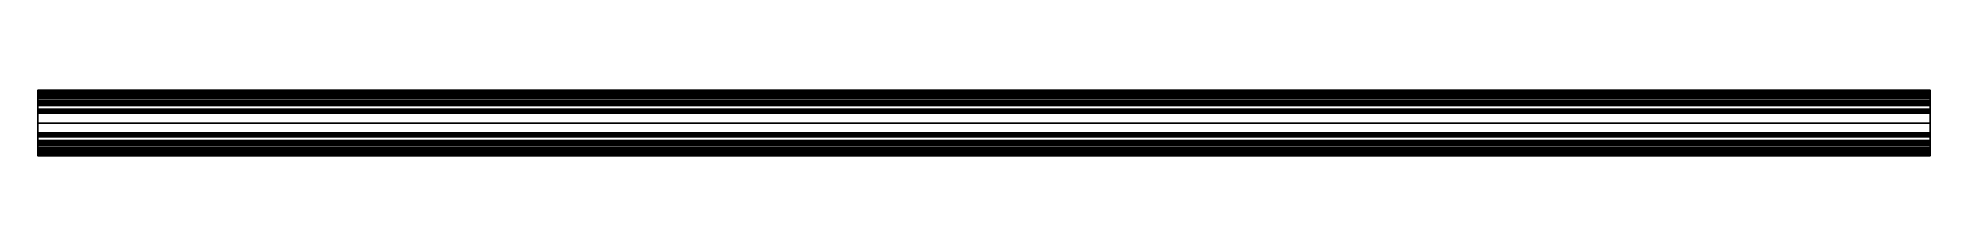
# Model space of a CAD drawing. Extents: x -1000 to 0, y -46 to -11.
import ezdxf

# ---------------------------------------------------------------- set-up
doc = ezdxf.new("R2010")
doc.units = 0
doc.header["$MEASUREMENT"] = 0

msp = doc.modelspace()

# ---------------------------------------------------------------- linework, layer by layer
for points in [[(-1000, -13.4, 2), (-1000, -11.1, 2.1), (-1000, -11.7, 1.3), (-1000, -12.5, 1.2)], [(-1000, -13.9, 2.3), (-1000, -13.4, 2), (-1000, -11.1, 2.1), (-1000, -13.9, 2.3)], [(-1000, -13.7, 8.4), (-1000, -13.7, 31.2), (-1000, -11.1, 31.2), (-1000, -11.1, 2.1)], [(-1000, -11.1, 2.1), (-1000, -13.9, 2.3), (-1000, -13.8, 5.2), (-1000, -13.7, 8.4)], [(-1000, -13.7, 31.2), (-1000, -13.8, 31.8), (-1000, -11.1, 31.8), (-1000, -11.1, 31.2)], [(-1000, -14, 32.1), (-1000, -13.8, 31.8), (-1000, -11.1, 31.8), (-1000, -14.8, 34.2)], [(-1000, -14.8, 34.2), (-1000, -14.5, 34.1), (-1000, -11.1, 34.1), (-1000, -11.1, 31.8)], [(-1000, -11.1, 35.3), (-1000, -11.1, 34.1), (-1000, -14.4, 34.1), (-1000, -14.1, 34.2)], [(-1000, -14.1, 34.2), (-1000, -11.1, 35.3), (-1000, -11.1, 40.5), (-1000, -13.6, 34.6)], [(-1000, -11.1, 40.5), (-1000, -13, 40.6), (-1000, -13.5, 35.3), (-1000, -13.5, 35)], [(-1000, -11.1, 40.5), (-1000, -11.3, 41), (-1000, -12.7, 41), (-1000, -13, 40.6)], [(-1000, -11.1, 2.1), (0, -11.1, 2.1), (0, -11.7, 1.3), (-1000, -11.7, 1.3)], [(-1000, -11.1, 40.5), (0, -11.1, 40.5), (0, -11.1, 2.1), (-1000, -11.1, 2.1)], [(0, -11.1, 40.5), (0, -11.3, 41), (-1000, -11.3, 41), (-1000, -11.1, 40.5)], [(-1000, -11.3, 41), (-1000, -11.8, 41.3), (-1000, -12.2, 41.3), (-1000, -12.7, 41)], [(-1000, -11.3, 41), (-1000, -11.8, 41.3), (0, -11.8, 41.3), (0, -11.3, 41)], [(-1000, -11.7, 1.3), (-1000, -12.5, 1.2), (-1000, -12.1, 1.1), (-1000, -12, 1.1)], [(0, -12, 1.1), (0, -11.7, 1.3), (-1000, -11.7, 1.3), (-1000, -12, 1.1)], [(0, -11.8, 41.3), (0, -12.2, 41.3), (-1000, -12.2, 41.3), (-1000, -11.8, 41.3)], [(0, -12.1, 1.1), (0, -12, 1.1), (-1000, -12, 1.1), (-1000, -12.1, 1.1)], [(0, -12.5, 1.2), (0, -12.1, 1.1), (-1000, -12.1, 1.1), (-1000, -12.5, 1.2)], [(-1000, -12.2, 41.3), (-1000, -12.7, 41), (0, -12.7, 41), (0, -12.2, 41.3)], [(0, -13.4, 2), (0, -12.5, 1.2), (-1000, -12.5, 1.2), (-1000, -13.4, 2)], [(0, -12.7, 41), (0, -13, 40.6), (-1000, -13, 40.6), (-1000, -12.7, 41)], [(-1000, -13, 40.6), (-1000, -13.5, 35.3), (-1000, -13.6, 35.6), (-1000, -13.4, 40.3)], [(-1000, -13, 40.6), (-1000, -13.4, 40.3), (0, -13.4, 40.3), (0, -13, 40.6)], [(-1000, -13.9, 2.3), (-1000, -13.9, 2.1), (-1000, -13.6, 2.1), (-1000, -13.4, 2)], [(-1000, -13.4, 40.3), (-1000, -13.5, 40.2), (-1000, -14.4, 40.2), (-1000, -13.6, 35.6)], [(0, -13.6, 2.1), (0, -13.4, 2), (-1000, -13.4, 2), (-1000, -13.6, 2.1)], [(0, -13.4, 40.3), (0, -13.5, 40.2), (-1000, -13.5, 40.2), (-1000, -13.4, 40.3)], [(0, -13.6, 34.6), (0, -13.5, 35), (-1000, -13.5, 35), (-1000, -13.6, 34.6)], [(-1000, -13.5, 35), (-1000, -13.5, 35.3), (0, -13.5, 35.3), (0, -13.5, 35)], [(0, -13.5, 35.3), (0, -13.6, 35.6), (-1000, -13.6, 35.6), (-1000, -13.5, 35.3)], [(-1000, -13.5, 40.2), (-1000, -14.4, 40.2), (0, -14.4, 40.2), (0, -13.5, 40.2)], [(-1000, -13.6, 35.6), (-1000, -14.4, 40.2), (-1000, -14.6, 40.3), (-1000, -13.9, 36)], [(-1000, -14.1, 34.2), (-1000, -13.6, 34.6), (0, -13.6, 34.6), (0, -14.1, 34.2)], [(0, -13.6, 35.6), (0, -13.9, 36), (-1000, -13.9, 36), (-1000, -13.6, 35.6)], [(0, -13.9, 2.1), (0, -13.6, 2.1), (-1000, -13.6, 2.1), (-1000, -13.9, 2.1)], [(-1000, -14.3, 1.8), (-1000, -14.1, 2), (-1000, -13.7, 8.4), (-1000, -14.1, 5)], [(-1000, -14.1, 2), (-1000, -13.9, 2.1), (-1000, -13.7, 8.4), (-1000, -14.1, 2)], [(-1000, -14.1, 5), (-1000, -13.7, 8.4), (0, -13.7, 8.4), (0, -14.1, 5)], [(0, -13.7, 8.4), (0, -13.7, 31.2), (-1000, -13.7, 31.2), (-1000, -13.7, 8.4)], [(0, -13.7, 31.2), (0, -13.8, 31.8), (-1000, -13.8, 31.8), (-1000, -13.7, 31.2)], [(-1000, -13.8, 31.8), (-1000, -14, 32.1), (0, -14, 32.1), (0, -13.8, 31.8)], [(-1000, -14.6, 40.3), (-1000, -13.9, 36), (-1000, -18.4, 37.5), (-1000, -15.3, 40.9)], [(-1000, -13.9, 36), (-1000, -18.4, 37.5), (0, -18.4, 37.5), (0, -13.9, 36)], [(0, -14.1, 2), (0, -13.9, 2.1), (-1000, -13.9, 2.1), (-1000, -14.1, 2)], [(-1000, -14.8, 34.2), (-1000, -14.9, 32.7), (-1000, -14.4, 32.5), (-1000, -14, 32.1)], [(0, -14, 32.1), (0, -14.4, 32.5), (-1000, -14.4, 32.5), (-1000, -14, 32.1)], [(-1000, -14.4, 1.7), (-1000, -14.3, 1.8), (-1000, -14.1, 5), (-1000, -14.2, 4.7)], [(-1000, -14.2, 4.7), (-1000, -14.1, 5), (0, -14.1, 5), (0, -14.2, 4.7)], [(0, -14.4, 34.1), (0, -14.1, 34.2), (-1000, -14.1, 34.2), (-1000, -14.4, 34.1)], [(-1000, -14.3, 1.8), (-1000, -14.1, 2), (0, -14.1, 2), (0, -14.3, 1.8)], [(-1000, -15.3, 0.1), (-1000, -14.4, 1.7), (-1000, -14.2, 4.7), (-1000, -14.3, 4.5)], [(0, -14.3, 4.5), (0, -14.2, 4.7), (-1000, -14.2, 4.7), (-1000, -14.3, 4.5)], [(-1000, -15.4, 0), (-1000, -15.3, 0.1), (-1000, -14.3, 4.5), (-1000, -14.5, 4.4)], [(-1000, -14.5, 4.4), (-1000, -14.3, 4.5), (0, -14.3, 4.5), (0, -14.5, 4.4)], [(0, -14.4, 1.7), (0, -14.3, 1.8), (-1000, -14.3, 1.8), (-1000, -14.4, 1.7)], [(-1000, -14.4, 32.5), (-1000, -14.9, 32.7), (0, -14.9, 32.7), (0, -14.4, 32.5)], [(-1000, -14.5, 34.1), (-1000, -14.4, 34.1), (0, -14.4, 34.1), (0, -14.5, 34.1)], [(-1000, -14.4, 1.7), (0, -14.4, 1.7), (0, -15.3, 0.1), (-1000, -15.3, 0.1)], [(0, -14.4, 40.2), (0, -14.6, 40.3), (-1000, -14.6, 40.3), (-1000, -14.4, 40.2)], [(-1000, -15.5), (-1000, -15.4, 0), (-1000, -14.5, 4.4), (-1000, -14.7, 4.3)], [(0, -14.7, 4.3), (0, -14.5, 4.4), (-1000, -14.5, 4.4), (-1000, -14.7, 4.3)], [(0, -14.8, 34.2), (0, -14.5, 34.1), (-1000, -14.5, 34.1), (-1000, -14.8, 34.2)], [(0, -14.6, 40.3), (0, -15.3, 40.9), (-1000, -15.3, 40.9), (-1000, -14.6, 40.3)], [(-1000, -18, 3.5), (-1000, -18.4), (-1000, -15.5), (-1000, -14.7, 4.3)], [(-1000, -18, 3.5), (-1000, -14.7, 4.3), (0, -14.7, 4.3), (0, -18, 3.5)], [(-1000, -16.6, 34.8), (-1000, -17, 33.4), (-1000, -14.9, 32.7), (-1000, -14.8, 34.2)], [(-1000, -16.6, 34.8), (-1000, -14.8, 34.2), (0, -14.8, 34.2), (0, -16.6, 34.8)], [(0, -14.9, 32.7), (0, -17, 33.4), (-1000, -17, 33.4), (-1000, -14.9, 32.7)], [(-1000, -18.4, 37.5), (-1000, -15.3, 40.9), (-1000, -18.8, 40.9), (-1000, -23.1, 37.5)], [(-1000, -15.3, 0.1), (-1000, -15.4, 0), (0, -15.4, 0), (0, -15.3, 0.1)], [(0, -18.8, 40.9), (-1000, -18.8, 40.9), (-1000, -15.3, 40.9), (0, -15.3, 40.9)], [(0, -15.5), (0, -15.4, 0), (-1000, -15.4, 0), (-1000, -15.5)], [(-1000, -15.5), (0, -15.5), (0, -18.4), (-1000, -18.4)], [(-1000, -16.6, 34.8), (-1000, -16.9, 34.8), (-1000, -17.3, 33.6), (-1000, -17, 33.4)], [(-1000, -16.9, 34.8), (-1000, -16.6, 34.8), (0, -16.6, 34.8), (0, -16.9, 34.8)], [(-1000, -16.9, 34.8), (-1000, -17.3, 34.6), (-1000, -17.5, 34), (-1000, -17.3, 33.6)], [(0, -17.3, 34.6), (0, -16.9, 34.8), (-1000, -16.9, 34.8), (-1000, -17.3, 34.6)], [(-1000, -17, 33.4), (-1000, -17.3, 33.6), (0, -17.3, 33.6), (0, -17, 33.4)], [(0, -17.3, 33.6), (0, -17.5, 34), (-1000, -17.5, 34), (-1000, -17.3, 33.6)], [(-1000, -17.5, 34), (-1000, -17.3, 34.6), (0, -17.3, 34.6), (0, -17.5, 34)], [(-1000, -21.3, 2.8), (-1000, -18, 3.5), (-1000, -18.4), (-1000, -21.2)], [(0, -21.3, 2.8), (0, -18, 3.5), (-1000, -18, 3.5), (-1000, -21.3, 2.8)], [(0, -18.4, 37.5), (0, -23.1, 37.5), (-1000, -23.1, 37.5), (-1000, -18.4, 37.5)], [(-1000, -18.4), (0, -18.4), (0, -21.2), (-1000, -21.2)], [(-1000, -18.7, 43.8), (-1000, -18.5, 43.5), (-1000, -22.3, 41), (-1000, -22.3, 43.8)], [(-1000, -18.5, 43.5), (-1000, -22.3, 41), (-1000, -19.3, 41.5), (-1000, -19.3, 41.6)], [(-1000, -18.7, 43.8), (-1000, -18.6, 43.8), (-1000, -18.5, 43.7), (-1000, -18.5, 43.5)], [(-1000, -19.3, 41.6), (-1000, -18.5, 43.5), (0, -18.5, 43.5), (0, -19.3, 41.6)], [(0, -18.5, 43.5), (0, -18.5, 43.7), (-1000, -18.5, 43.7), (-1000, -18.5, 43.5)], [(0, -18.6, 43.8), (-1000, -18.6, 43.8), (-1000, -18.5, 43.7), (0, -18.5, 43.7)], [(-1000, -18.6, 43.8), (-1000, -18.7, 43.8), (0, -18.7, 43.8), (0, -18.6, 43.8)], [(-1000, -28.5, 43.8), (0, -28.5, 43.8), (0, -18.7, 43.8), (-1000, -18.7, 43.8)], [(-1000, -23.1, 37.5), (-1000, -19.3, 41.5), (-1000, -19.2, 41.1), (-1000, -18.8, 40.9)], [(0, -18.8, 40.9), (0, -19.2, 41.1), (-1000, -19.2, 41.1), (-1000, -18.8, 40.9)], [(-1000, -19.2, 41.1), (-1000, -19.3, 41.5), (0, -19.3, 41.5), (0, -19.2, 41.1)], [(-1000, -23.1, 37.5), (-1000, -19.3, 41.5), (-1000, -22.3, 41), (-1000, -22.3, 38.7)], [(0, -19.3, 41.5), (0, -19.3, 41.6), (-1000, -19.3, 41.6), (-1000, -19.3, 41.5)], [(0, -13.4, 2), (0, -11.1, 2.1), (0, -11.7, 1.3), (0, -12.5, 1.2)], [(0, -13.9, 2.3), (0, -13.4, 2), (0, -11.1, 2.1), (0, -13.9, 2.3)], [(0, -13.7, 8.4), (0, -13.7, 31.2), (0, -11.1, 31.2), (0, -11.1, 2.1)], [(0, -11.1, 2.1), (0, -13.9, 2.3), (0, -13.8, 5.2), (0, -13.7, 8.4)], [(0, -13.7, 31.2), (0, -13.8, 31.8), (0, -11.1, 31.8), (0, -11.1, 31.2)], [(0, -14, 32.1), (0, -13.8, 31.8), (0, -11.1, 31.8), (0, -14.8, 34.2)], [(0, -14.8, 34.2), (0, -14.5, 34.1), (0, -11.1, 34.1), (0, -11.1, 31.8)], [(0, -11.1, 35.3), (0, -11.1, 34.1), (0, -14.4, 34.1), (0, -14.1, 34.2)], [(0, -14.1, 34.2), (0, -11.1, 35.3), (0, -11.1, 40.5), (0, -13.6, 34.6)], [(0, -11.1, 40.5), (0, -13, 40.6), (0, -13.5, 35.3), (0, -13.5, 35)], [(0, -11.1, 40.5), (0, -11.3, 41), (0, -12.7, 41), (0, -13, 40.6)], [(0, -11.3, 41), (0, -11.8, 41.3), (0, -12.2, 41.3), (0, -12.7, 41)], [(0, -11.7, 1.3), (0, -12.5, 1.2), (0, -12.1, 1.1), (0, -12, 1.1)], [(0, -13, 40.6), (0, -13.5, 35.3), (0, -13.6, 35.6), (0, -13.4, 40.3)], [(0, -13.9, 2.3), (0, -13.9, 2.1), (0, -13.6, 2.1), (0, -13.4, 2)], [(0, -13.4, 40.3), (0, -13.5, 40.2), (0, -14.4, 40.2), (0, -13.6, 35.6)], [(0, -13.6, 35.6), (0, -14.4, 40.2), (0, -14.6, 40.3), (0, -13.9, 36)], [(0, -14.3, 1.8), (0, -14.1, 2), (0, -13.7, 8.4), (0, -14.1, 5)], [(0, -14.1, 2), (0, -13.9, 2.1), (0, -13.7, 8.4), (0, -14.1, 2)], [(0, -14.6, 40.3), (0, -13.9, 36), (0, -18.4, 37.5), (0, -15.3, 40.9)], [(0, -14.8, 34.2), (0, -14.9, 32.7), (0, -14.4, 32.5), (0, -14, 32.1)], [(0, -14.4, 1.7), (0, -14.3, 1.8), (0, -14.1, 5), (0, -14.2, 4.7)], [(0, -15.3, 0.1), (0, -14.4, 1.7), (0, -14.2, 4.7), (0, -14.3, 4.5)], [(0, -15.4, 0), (0, -15.3, 0.1), (0, -14.3, 4.5), (0, -14.5, 4.4)], [(0, -15.5), (0, -15.4, 0), (0, -14.5, 4.4), (0, -14.7, 4.3)], [(0, -18, 3.5), (0, -18.4), (0, -15.5), (0, -14.7, 4.3)], [(0, -16.6, 34.8), (0, -17, 33.4), (0, -14.9, 32.7), (0, -14.8, 34.2)], [(0, -18.4, 37.5), (0, -15.3, 40.9), (0, -18.8, 40.9), (0, -23.1, 37.5)], [(0, -16.6, 34.8), (0, -16.9, 34.8), (0, -17.3, 33.6), (0, -17, 33.4)], [(0, -16.9, 34.8), (0, -17.3, 34.6), (0, -17.5, 34), (0, -17.3, 33.6)], [(0, -21.3, 2.8), (0, -18, 3.5), (0, -18.4), (0, -21.2)], [(0, -18.7, 43.8), (0, -18.5, 43.5), (0, -22.3, 41), (0, -22.3, 43.8)], [(0, -18.5, 43.5), (0, -22.3, 41), (0, -19.3, 41.5), (0, -19.3, 41.6)], [(0, -18.7, 43.8), (0, -18.6, 43.8), (0, -18.5, 43.7), (0, -18.5, 43.5)], [(0, -23.1, 37.5), (0, -19.3, 41.5), (0, -19.2, 41.1), (0, -18.8, 40.9)], [(0, -23.1, 37.5), (0, -19.3, 41.5), (0, -22.3, 41), (0, -22.3, 38.7)], [(-1000, -21.4, 2.7), (-1000, -21.3, 2.8), (-1000, -21.2), (-1000, -21.4, 0.1)], [(0, -21.4, 0.1), (0, -21.2), (-1000, -21.2), (-1000, -21.4, 0.1)], [(-1000, -21.4, 2.7), (-1000, -21.3, 2.8), (0, -21.3, 2.8), (0, -21.4, 2.7)], [(-1000, -21.4, 0.1), (-1000, -21.4, 2.7), (-1000, -21.4, 2.6), (-1000, -21.4, 0.2)], [(-1000, -21.4, 2.6), (0, -21.4, 2.6), (0, -21.4, 2.7), (-1000, -21.4, 2.7)], [(-1000, -21.4, 2.6), (-1000, -21.4, 0.2), (0, -21.4, 0.2), (0, -21.4, 2.6)], [(0, -21.4, 0.1), (0, -21.4, 0.2), (-1000, -21.4, 0.2), (-1000, -21.4, 0.1)], [(-1000, -23.1, 37.5), (-1000, -23.3, 37.5), (-1000, -23.3, 37.7), (-1000, -22.3, 38.7)], [(-1000, -22.3, 38.7), (-1000, -23.3, 37.7), (-1000, -23.3, 38.5), (-1000, -23.1, 38.7)], [(-1000, -22.3, 41), (-1000, -28.5, 41), (-1000, -28.5, 43.8), (-1000, -22.3, 43.8)], [(-1000, -23.1, 38.7), (-1000, -22.3, 38.7), (0, -22.3, 38.7), (0, -23.1, 38.7)], [(0, -22.3, 38.7), (0, -22.3, 41), (-1000, -22.3, 41), (-1000, -22.3, 38.7)], [(-1000, -22.3, 41), (-1000, -28.5, 41), (0, -28.5, 41), (0, -22.3, 41)], [(-1000, -23.1, 38.7), (-1000, -23.2, 38.7), (-1000, -23.3, 38.6), (-1000, -23.3, 38.5)], [(0, -23.1, 37.5), (0, -23.3, 37.5), (-1000, -23.3, 37.5), (-1000, -23.1, 37.5)], [(0, -23.2, 38.7), (0, -23.1, 38.7), (-1000, -23.1, 38.7), (-1000, -23.2, 38.7)], [(-1000, -23.3, 38.6), (-1000, -23.2, 38.7), (0, -23.2, 38.7), (0, -23.3, 38.6)], [(-1000, -23.3, 37.5), (-1000, -23.3, 37.7), (0, -23.3, 37.7), (0, -23.3, 37.5)], [(0, -23.3, 37.7), (0, -23.3, 38.5), (-1000, -23.3, 38.5), (-1000, -23.3, 37.7)], [(0, -23.3, 38.5), (0, -23.3, 38.6), (-1000, -23.3, 38.6), (-1000, -23.3, 38.5)], [(-1000, -34.7, 43.8), (-1000, -28.5, 43.8), (-1000, -28.5, 41), (-1000, -34.7, 41)], [(0, -34.7, 41), (0, -28.5, 41), (-1000, -28.5, 41), (-1000, -34.7, 41)], [(-1000, -38.3, 43.8), (0, -38.3, 43.8), (0, -28.5, 43.8), (-1000, -28.5, 43.8)], [(0, -21.4, 2.7), (0, -21.3, 2.8), (0, -21.2), (0, -21.4, 0.1)], [(0, -21.4, 0.1), (0, -21.4, 2.7), (0, -21.4, 2.6), (0, -21.4, 0.2)], [(0, -23.1, 37.5), (0, -23.3, 37.5), (0, -23.3, 37.7), (0, -22.3, 38.7)], [(0, -22.3, 38.7), (0, -23.3, 37.7), (0, -23.3, 38.5), (0, -23.1, 38.7)], [(0, -22.3, 41), (0, -28.5, 41), (0, -28.5, 43.8), (0, -22.3, 43.8)], [(0, -23.1, 38.7), (0, -23.2, 38.7), (0, -23.3, 38.6), (0, -23.3, 38.5)], [(0, -34.7, 43.8), (0, -28.5, 43.8), (0, -28.5, 41), (0, -34.7, 41)], [(-1000, -34.7, 38.7), (-1000, -33.7, 37.7), (-1000, -33.7, 37.5), (-1000, -33.9, 37.5)], [(-1000, -33.9, 38.7), (-1000, -33.7, 38.5), (-1000, -33.7, 37.7), (-1000, -34.7, 38.7)], [(-1000, -33.7, 38.5), (-1000, -33.7, 38.6), (-1000, -33.8, 38.7), (-1000, -33.9, 38.7)], [(-1000, -33.9, 37.5), (-1000, -33.7, 37.5), (0, -33.7, 37.5), (0, -33.9, 37.5)], [(0, -33.7, 37.5), (0, -33.7, 37.7), (-1000, -33.7, 37.7), (-1000, -33.7, 37.5)], [(-1000, -33.7, 37.7), (-1000, -33.7, 38.5), (0, -33.7, 38.5), (0, -33.7, 37.7)], [(-1000, -33.7, 38.5), (-1000, -33.7, 38.6), (0, -33.7, 38.6), (0, -33.7, 38.5)], [(0, -33.7, 38.6), (0, -33.8, 38.7), (-1000, -33.8, 38.7), (-1000, -33.7, 38.6)], [(-1000, -33.8, 38.7), (-1000, -33.9, 38.7), (0, -33.9, 38.7), (0, -33.8, 38.7)], [(-1000, -33.9, 37.5), (-1000, -38.2, 40.9), (-1000, -41.7, 40.9), (-1000, -38.6, 37.5)], [(-1000, -38.2, 40.9), (-1000, -37.8, 41.1), (-1000, -37.7, 41.5), (-1000, -33.9, 37.5)], [(-1000, -34.7, 38.7), (-1000, -34.7, 41), (-1000, -37.7, 41.5), (-1000, -33.9, 37.5)], [(-1000, -38.6, 37.5), (-1000, -33.9, 37.5), (0, -33.9, 37.5), (0, -38.6, 37.5)], [(0, -33.9, 38.7), (0, -34.7, 38.7), (-1000, -34.7, 38.7), (-1000, -33.9, 38.7)], [(-1000, -34.7, 43.8), (-1000, -34.7, 41), (-1000, -38.5, 43.5), (-1000, -38.3, 43.8)], [(-1000, -37.7, 41.6), (-1000, -37.7, 41.5), (-1000, -34.7, 41), (-1000, -38.5, 43.5)], [(-1000, -34.7, 38.7), (-1000, -34.7, 41), (0, -34.7, 41), (0, -34.7, 38.7)], [(-1000, -35.6, 0.2), (-1000, -35.6, 2.6), (-1000, -35.6, 2.7), (-1000, -35.6, 0.1)], [(-1000, -35.6, 0.1), (-1000, -35.8), (-1000, -35.7, 2.8), (-1000, -35.6, 2.7)], [(-1000, -35.6, 2.7), (0, -35.6, 2.7), (0, -35.6, 2.6), (-1000, -35.6, 2.6)], [(0, -35.6, 2.6), (0, -35.6, 0.2), (-1000, -35.6, 0.2), (-1000, -35.6, 2.6)], [(-1000, -35.6, 0.1), (-1000, -35.6, 0.2), (0, -35.6, 0.2), (0, -35.6, 0.1)], [(-1000, -35.6, 0.1), (-1000, -35.8), (0, -35.8), (0, -35.6, 0.1)], [(0, -35.6, 2.7), (0, -35.7, 2.8), (-1000, -35.7, 2.8), (-1000, -35.6, 2.7)], [(-1000, -35.8), (-1000, -38.6), (-1000, -39, 3.5), (-1000, -35.7, 2.8)], [(-1000, -35.7, 2.8), (-1000, -39, 3.5), (0, -39, 3.5), (0, -35.7, 2.8)], [(-1000, -35.8), (0, -35.8), (0, -38.6), (-1000, -38.6)], [(0, -37.8, 41.1), (0, -37.7, 41.5), (-1000, -37.7, 41.5), (-1000, -37.8, 41.1)], [(-1000, -37.7, 41.5), (-1000, -37.7, 41.6), (0, -37.7, 41.6), (0, -37.7, 41.5)], [(0, -37.7, 41.6), (0, -38.5, 43.5), (-1000, -38.5, 43.5), (-1000, -37.7, 41.6)], [(-1000, -38.2, 40.9), (-1000, -37.8, 41.1), (0, -37.8, 41.1), (0, -38.2, 40.9)], [(0, -41.7, 40.9), (-1000, -41.7, 40.9), (-1000, -38.2, 40.9), (0, -38.2, 40.9)], [(-1000, -38.5, 43.5), (-1000, -38.5, 43.7), (-1000, -38.4, 43.8), (-1000, -38.3, 43.8)], [(0, -38.4, 43.8), (0, -38.3, 43.8), (-1000, -38.3, 43.8), (-1000, -38.4, 43.8)], [(0, -38.5, 43.7), (-1000, -38.5, 43.7), (-1000, -38.4, 43.8), (0, -38.4, 43.8)], [(-1000, -38.5, 43.5), (-1000, -38.5, 43.7), (0, -38.5, 43.7), (0, -38.5, 43.5)], [(-1000, -42.3, 4.3), (-1000, -41.5), (-1000, -38.6), (-1000, -39, 3.5)], [(-1000, -41.7, 40.9), (-1000, -38.6, 37.5), (-1000, -43.1, 36), (-1000, -42.4, 40.3)], [(0, -43.1, 36), (0, -38.6, 37.5), (-1000, -38.6, 37.5), (-1000, -43.1, 36)], [(-1000, -38.6), (0, -38.6), (0, -41.5), (-1000, -41.5)], [(0, -39, 3.5), (0, -42.3, 4.3), (-1000, -42.3, 4.3), (-1000, -39, 3.5)], [(-1000, -39.7, 33.6), (-1000, -39.5, 34), (-1000, -39.7, 34.6), (-1000, -40.1, 34.8)], [(-1000, -39.7, 33.6), (-1000, -39.5, 34), (0, -39.5, 34), (0, -39.7, 33.6)], [(0, -39.5, 34), (0, -39.7, 34.6), (-1000, -39.7, 34.6), (-1000, -39.5, 34)], [(-1000, -40, 33.4), (-1000, -39.7, 33.6), (-1000, -40.1, 34.8), (-1000, -40.4, 34.8)], [(0, -40, 33.4), (0, -39.7, 33.6), (-1000, -39.7, 33.6), (-1000, -40, 33.4)], [(-1000, -39.7, 34.6), (-1000, -40.1, 34.8), (0, -40.1, 34.8), (0, -39.7, 34.6)], [(-1000, -42.2, 34.2), (-1000, -42.1, 32.7), (-1000, -40, 33.4), (-1000, -40.4, 34.8)], [(-1000, -42.1, 32.7), (-1000, -40, 33.4), (0, -40, 33.4), (0, -42.1, 32.7)], [(0, -34.7, 38.7), (0, -33.7, 37.7), (0, -33.7, 37.5), (0, -33.9, 37.5)], [(0, -33.9, 38.7), (0, -33.7, 38.5), (0, -33.7, 37.7), (0, -34.7, 38.7)], [(0, -33.7, 38.5), (0, -33.7, 38.6), (0, -33.8, 38.7), (0, -33.9, 38.7)], [(0, -33.9, 37.5), (0, -38.2, 40.9), (0, -41.7, 40.9), (0, -38.6, 37.5)], [(0, -38.2, 40.9), (0, -37.8, 41.1), (0, -37.7, 41.5), (0, -33.9, 37.5)], [(0, -34.7, 38.7), (0, -34.7, 41), (0, -37.7, 41.5), (0, -33.9, 37.5)], [(0, -34.7, 43.8), (0, -34.7, 41), (0, -38.5, 43.5), (0, -38.3, 43.8)], [(0, -37.7, 41.6), (0, -37.7, 41.5), (0, -34.7, 41), (0, -38.5, 43.5)], [(0, -35.6, 0.2), (0, -35.6, 2.6), (0, -35.6, 2.7), (0, -35.6, 0.1)], [(0, -35.6, 0.1), (0, -35.8), (0, -35.7, 2.8), (0, -35.6, 2.7)], [(0, -35.8), (0, -38.6), (0, -39, 3.5), (0, -35.7, 2.8)], [(0, -38.5, 43.5), (0, -38.5, 43.7), (0, -38.4, 43.8), (0, -38.3, 43.8)], [(0, -42.3, 4.3), (0, -41.5), (0, -38.6), (0, -39, 3.5)], [(0, -41.7, 40.9), (0, -38.6, 37.5), (0, -43.1, 36), (0, -42.4, 40.3)], [(0, -39.7, 33.6), (0, -39.5, 34), (0, -39.7, 34.6), (0, -40.1, 34.8)], [(0, -40, 33.4), (0, -39.7, 33.6), (0, -40.1, 34.8), (0, -40.4, 34.8)], [(0, -42.2, 34.2), (0, -42.1, 32.7), (0, -40, 33.4), (0, -40.4, 34.8)], [(0, -40.1, 34.8), (0, -40.4, 34.8), (-1000, -40.4, 34.8), (-1000, -40.1, 34.8)], [(0, -40.4, 34.8), (0, -42.2, 34.2), (-1000, -42.2, 34.2), (-1000, -40.4, 34.8)], [(-1000, -42.3, 4.3), (-1000, -42.5, 4.4), (-1000, -41.6, 0), (-1000, -41.5)], [(-1000, -41.5), (-1000, -41.6, 0), (0, -41.6, 0), (0, -41.5)], [(-1000, -42.5, 4.4), (-1000, -42.7, 4.5), (-1000, -41.7, 0.1), (-1000, -41.6, 0)], [(0, -41.7, 0.1), (0, -41.6, 0), (-1000, -41.6, 0), (-1000, -41.7, 0.1)], [(-1000, -42.7, 4.5), (-1000, -42.8, 4.7), (-1000, -42.6, 1.7), (-1000, -41.7, 0.1)], [(-1000, -41.7, 0.1), (0, -41.7, 0.1), (0, -42.6, 1.7), (-1000, -42.6, 1.7)], [(-1000, -42.4, 40.3), (-1000, -41.7, 40.9), (0, -41.7, 40.9), (0, -42.4, 40.3)], [(-1000, -43, 32.1), (-1000, -42.6, 32.5), (-1000, -42.1, 32.7), (-1000, -42.2, 34.2)], [(0, -42.6, 32.5), (0, -42.1, 32.7), (-1000, -42.1, 32.7), (-1000, -42.6, 32.5)], [(-1000, -42.2, 34.2), (-1000, -45.9, 31.8), (-1000, -43.2, 31.8), (-1000, -43, 32.1)], [(-1000, -45.9, 31.8), (-1000, -45.9, 34.1), (-1000, -42.5, 34.1), (-1000, -42.2, 34.2)], [(-1000, -42.2, 34.2), (-1000, -42.5, 34.1), (0, -42.5, 34.1), (0, -42.2, 34.2)], [(-1000, -42.3, 4.3), (-1000, -42.5, 4.4), (0, -42.5, 4.4), (0, -42.3, 4.3)], [(-1000, -43.1, 36), (-1000, -42.4, 40.3), (-1000, -42.6, 40.2), (-1000, -43.4, 35.6)], [(-1000, -42.6, 40.2), (-1000, -42.4, 40.3), (0, -42.4, 40.3), (0, -42.6, 40.2)], [(0, -42.5, 4.4), (0, -42.7, 4.5), (-1000, -42.7, 4.5), (-1000, -42.5, 4.4)], [(0, -42.5, 34.1), (0, -42.6, 34.1), (-1000, -42.6, 34.1), (-1000, -42.5, 34.1)], [(-1000, -42.8, 4.7), (-1000, -42.9, 5), (-1000, -42.7, 1.8), (-1000, -42.6, 1.7)], [(-1000, -42.9, 34.2), (-1000, -42.6, 34.1), (-1000, -45.9, 34.1), (-1000, -45.9, 35.3)], [(-1000, -43.4, 35.6), (-1000, -42.6, 40.2), (-1000, -43.5, 40.2), (-1000, -43.6, 40.3)], [(-1000, -43, 32.1), (-1000, -42.6, 32.5), (0, -42.6, 32.5), (0, -43, 32.1)], [(-1000, -42.6, 34.1), (-1000, -42.9, 34.2), (0, -42.9, 34.2), (0, -42.6, 34.1)], [(-1000, -42.6, 1.7), (-1000, -42.7, 1.8), (0, -42.7, 1.8), (0, -42.6, 1.7)], [(0, -43.5, 40.2), (0, -42.6, 40.2), (-1000, -42.6, 40.2), (-1000, -43.5, 40.2)], [(-1000, -42.9, 5), (-1000, -43.3, 8.4), (-1000, -42.9, 2), (-1000, -42.7, 1.8)], [(-1000, -42.7, 4.5), (-1000, -42.8, 4.7), (0, -42.8, 4.7), (0, -42.7, 4.5)], [(0, -42.7, 1.8), (0, -42.9, 2), (-1000, -42.9, 2), (-1000, -42.7, 1.8)], [(0, -42.8, 4.7), (0, -42.9, 5), (-1000, -42.9, 5), (-1000, -42.8, 4.7)], [(-1000, -42.9, 2), (-1000, -43.3, 8.4), (-1000, -43.1, 2.1), (-1000, -42.9, 2)], [(-1000, -43.4, 34.6), (-1000, -45.9, 40.5), (-1000, -45.9, 35.3), (-1000, -42.9, 34.2)], [(0, -42.9, 5), (0, -43.3, 8.4), (-1000, -43.3, 8.4), (-1000, -42.9, 5)], [(0, -42.9, 34.2), (0, -43.4, 34.6), (-1000, -43.4, 34.6), (-1000, -42.9, 34.2)], [(-1000, -42.9, 2), (-1000, -43.1, 2.1), (0, -43.1, 2.1), (0, -42.9, 2)], [(0, -43.2, 31.8), (0, -43, 32.1), (-1000, -43, 32.1), (-1000, -43.2, 31.8)], [(-1000, -43.1, 2.3), (-1000, -45.9, 2.1), (-1000, -43.6, 2), (-1000, -43.1, 2.3)], [(-1000, -43.6, 2), (-1000, -43.4, 2.1), (-1000, -43.1, 2.1), (-1000, -43.1, 2.3)], [(-1000, -43.3, 8.4), (-1000, -43.2, 5.2), (-1000, -43.1, 2.3), (-1000, -45.9, 2.1)], [(-1000, -43.4, 35.6), (-1000, -43.1, 36), (0, -43.1, 36), (0, -43.4, 35.6)], [(-1000, -43.1, 2.1), (-1000, -43.4, 2.1), (0, -43.4, 2.1), (0, -43.1, 2.1)], [(-1000, -45.9, 31.2), (-1000, -45.9, 31.8), (-1000, -43.2, 31.8), (-1000, -43.3, 31.2)], [(-1000, -43.3, 31.2), (-1000, -43.2, 31.8), (0, -43.2, 31.8), (0, -43.3, 31.2)], [(-1000, -45.9, 2.1), (-1000, -45.9, 31.2), (-1000, -43.3, 31.2), (-1000, -43.3, 8.4)], [(-1000, -43.3, 8.4), (-1000, -43.3, 31.2), (0, -43.3, 31.2), (0, -43.3, 8.4)], [(-1000, -43.6, 40.3), (-1000, -43.4, 35.6), (-1000, -43.5, 35.3), (-1000, -44, 40.6)], [(-1000, -43.4, 34.6), (-1000, -43.5, 35), (0, -43.5, 35), (0, -43.4, 34.6)], [(-1000, -43.5, 35.3), (-1000, -43.4, 35.6), (0, -43.4, 35.6), (0, -43.5, 35.3)], [(-1000, -43.4, 2.1), (-1000, -43.6, 2), (0, -43.6, 2), (0, -43.4, 2.1)], [(-1000, -43.5, 35), (-1000, -43.5, 35.3), (-1000, -44, 40.6), (-1000, -45.9, 40.5)], [(0, -43.5, 35), (0, -43.5, 35.3), (-1000, -43.5, 35.3), (-1000, -43.5, 35)], [(-1000, -43.6, 40.3), (-1000, -43.5, 40.2), (0, -43.5, 40.2), (0, -43.6, 40.3)], [(-1000, -44.5, 1.2), (-1000, -45.3, 1.3), (-1000, -45.9, 2.1), (-1000, -43.6, 2)], [(-1000, -43.6, 2), (-1000, -44.5, 1.2), (0, -44.5, 1.2), (0, -43.6, 2)], [(0, -44, 40.6), (0, -43.6, 40.3), (-1000, -43.6, 40.3), (-1000, -44, 40.6)], [(-1000, -44, 40.6), (-1000, -44.3, 41), (-1000, -45.7, 41), (-1000, -45.9, 40.5)], [(-1000, -44.3, 41), (-1000, -44, 40.6), (0, -44, 40.6), (0, -44.3, 41)], [(-1000, -44.3, 41), (-1000, -44.8, 41.3), (-1000, -45.2, 41.3), (-1000, -45.7, 41)], [(0, -44.8, 41.3), (0, -44.3, 41), (-1000, -44.3, 41), (-1000, -44.8, 41.3)], [(-1000, -45, 1.1), (-1000, -44.9, 1.1), (-1000, -44.5, 1.2), (-1000, -45.3, 1.3)], [(-1000, -44.5, 1.2), (-1000, -44.9, 1.1), (0, -44.9, 1.1), (0, -44.5, 1.2)], [(-1000, -45.2, 41.3), (-1000, -44.8, 41.3), (0, -44.8, 41.3), (0, -45.2, 41.3)], [(-1000, -44.9, 1.1), (-1000, -45, 1.1), (0, -45, 1.1), (0, -44.9, 1.1)], [(-1000, -45, 1.1), (-1000, -45.3, 1.3), (0, -45.3, 1.3), (0, -45, 1.1)], [(0, -45.7, 41), (0, -45.2, 41.3), (-1000, -45.2, 41.3), (-1000, -45.7, 41)], [(-1000, -45.3, 1.3), (0, -45.3, 1.3), (0, -45.9, 2.1), (-1000, -45.9, 2.1)], [(-1000, -45.9, 40.5), (-1000, -45.7, 41), (0, -45.7, 41), (0, -45.9, 40.5)], [(-1000, -45.9, 2.1), (0, -45.9, 2.1), (0, -45.9, 40.5), (-1000, -45.9, 40.5)], [(0, -42.3, 4.3), (0, -42.5, 4.4), (0, -41.6, 0), (0, -41.5)], [(0, -42.5, 4.4), (0, -42.7, 4.5), (0, -41.7, 0.1), (0, -41.6, 0)], [(0, -42.7, 4.5), (0, -42.8, 4.7), (0, -42.6, 1.7), (0, -41.7, 0.1)], [(0, -43, 32.1), (0, -42.6, 32.5), (0, -42.1, 32.7), (0, -42.2, 34.2)], [(0, -42.2, 34.2), (0, -45.9, 31.8), (0, -43.2, 31.8), (0, -43, 32.1)], [(0, -45.9, 31.8), (0, -45.9, 34.1), (0, -42.5, 34.1), (0, -42.2, 34.2)], [(0, -43.1, 36), (0, -42.4, 40.3), (0, -42.6, 40.2), (0, -43.4, 35.6)], [(0, -42.8, 4.7), (0, -42.9, 5), (0, -42.7, 1.8), (0, -42.6, 1.7)], [(0, -42.9, 34.2), (0, -42.6, 34.1), (0, -45.9, 34.1), (0, -45.9, 35.3)], [(0, -43.4, 35.6), (0, -42.6, 40.2), (0, -43.5, 40.2), (0, -43.6, 40.3)], [(0, -42.9, 5), (0, -43.3, 8.4), (0, -42.9, 2), (0, -42.7, 1.8)], [(0, -42.9, 2), (0, -43.3, 8.4), (0, -43.1, 2.1), (0, -42.9, 2)], [(0, -43.4, 34.6), (0, -45.9, 40.5), (0, -45.9, 35.3), (0, -42.9, 34.2)], [(0, -43.1, 2.3), (0, -45.9, 2.1), (0, -43.6, 2), (0, -43.1, 2.3)], [(0, -43.6, 2), (0, -43.4, 2.1), (0, -43.1, 2.1), (0, -43.1, 2.3)], [(0, -43.3, 8.4), (0, -43.2, 5.2), (0, -43.1, 2.3), (0, -45.9, 2.1)], [(0, -45.9, 31.2), (0, -45.9, 31.8), (0, -43.2, 31.8), (0, -43.3, 31.2)], [(0, -45.9, 2.1), (0, -45.9, 31.2), (0, -43.3, 31.2), (0, -43.3, 8.4)], [(0, -43.6, 40.3), (0, -43.4, 35.6), (0, -43.5, 35.3), (0, -44, 40.6)], [(0, -43.5, 35), (0, -43.5, 35.3), (0, -44, 40.6), (0, -45.9, 40.5)], [(0, -44.5, 1.2), (0, -45.3, 1.3), (0, -45.9, 2.1), (0, -43.6, 2)], [(0, -44, 40.6), (0, -44.3, 41), (0, -45.7, 41), (0, -45.9, 40.5)], [(0, -44.3, 41), (0, -44.8, 41.3), (0, -45.2, 41.3), (0, -45.7, 41)], [(0, -45, 1.1), (0, -44.9, 1.1), (0, -44.5, 1.2), (0, -45.3, 1.3)]]:
    msp.add_3dface(points)

doc.saveas('drawing.dxf')
